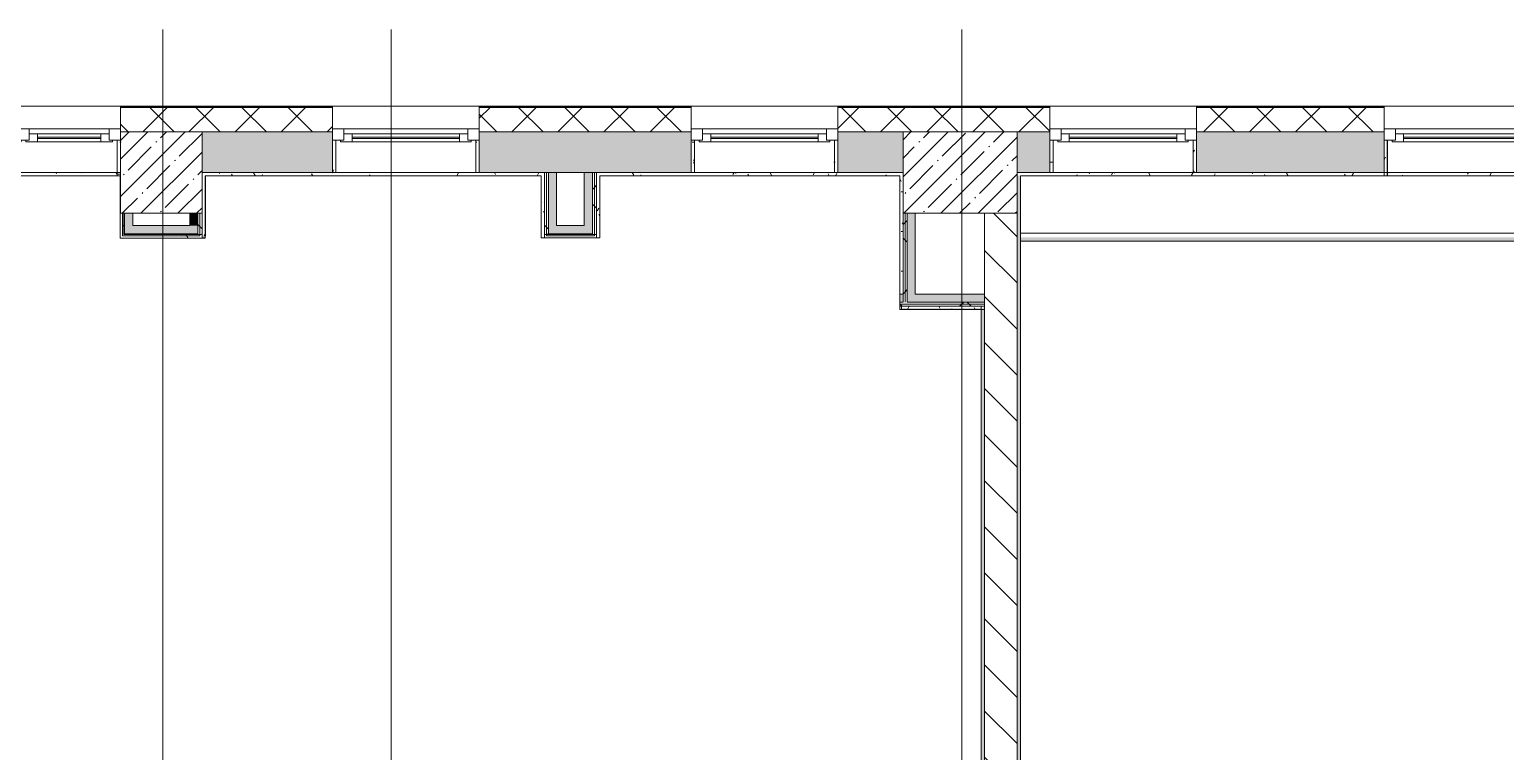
# Model space of a CAD drawing. Header units: millimetres. Extents: x -625 to 415037, y -3642 to 102118.
# Drawn here: x 253764 to 262818, y 17594 to 22027 of the extents above; entities that cross this region are included whole.
import ezdxf

# ---------------------------------------------------------------- set-up
doc = ezdxf.new("R2010")
doc.units = ezdxf.units.MM
doc.layers.add('A-AREA-PATT-2', color=7, linetype='Continuous', lineweight=5, true_color=0xcde0ef, transparency=1)
for name, color, linetype, lineweight in [('A-GLAZ', 7, 'Continuous', 9), ('A-GLAZ-1', 7, 'Continuous', 5), ('A-WALL', 7, 'Continuous', 5), ('I-WALL', 7, 'Continuous', 5), ('S-COLS', 7, 'Continuous', 9), ('S-COLS-1', 7, 'Continuous', 5), ('Оси', 7, 'Continuous', 9)]:
    doc.layers.add(name, color=color, linetype=linetype, lineweight=lineweight)
doc.layers.add('A-WALL-1', color=9, linetype='Continuous', lineweight=5, true_color=0x808080)
doc.layers.add('A-WALL-FNSH-1', color=9, linetype='Continuous', lineweight=5, true_color=0x808080)
pattern_1 = [(0, (148772.123, -0.94), (243.84, 60.96), [20.117, -162.763, 20.117, -162.763, -975.36]), (0, (148772.123, -0.94), (243.84, 60.96), [-365.76, 20.117, -345.643, 20.117, -162.763, -426.72]), (0, (148772.123, -0.94), (243.84, 60.96), [-914.4, 20.117, -101.803, 20.117, -284.683]), (120, (148863.563, 29.54), (-174.71291, 180.691634), [20.117, -162.763, 20.117, -162.763, -975.36]), (120, (148863.563, 29.54), (-174.71291, 180.691634), [-365.76, 20.117, -345.643, 20.117, -162.763, -426.72]), (120, (148863.563, 29.54), (-174.71291, 180.691634), [-914.4, 20.117, -101.803, 20.117, -284.683]), (240, (148894.043, 151.46), (-69.12709, -241.651634), [20.117, -162.763, 20.117, -162.763, -975.36]), (240, (148894.043, 151.46), (-69.12709, -241.651634), [-365.76, 20.117, -345.643, 20.117, -162.763, -426.72]), (240, (148894.043, 151.46), (-69.12709, -241.651634), [-914.4, 20.117, -101.803, 20.117, -284.683])]
pattern_2 = [(45, (148772.12, -0.94), (-212.132, 212.132), []), (135, (148772.12, -0.94), (-212.132, -212.132), [])]

# ---------------------------------------------------------------- blocks, each defined once
blk = doc.blocks.new('120_Окно_СКБ_1Ст - 120_Окно_СКБ_1Ст 900х2500_h_ с форточкой-V300-Объем проектирования 2 этажа')
at = {"layer": 'A-GLAZ'}
for p, q in [((-450, -127), (-450, -57)), ((-450, -57), (-380, -57)), ((-380, -57), (-380, -127)), ((380, -87), (-380, -87)), ((-380, -87), (-380, -127)), ((-330, -137), (-330, -87)), ((330, -137), (330, -87)), ((380, -127), (380, -57)), ((380, -57), (450, -57)), ((380, -127), (380, -87)), ((450, -57), (450, -127)), ((-380, -127), (-450, -127)), ((-380, -127), (-400, -127)), ((-400, -127), (-400, -137)), ((-400, -137), (400, -137)), ((400, -137), (-400, -137)), ((450, -127), (380, -127)), ((400, -127), (380, -127)), ((400, -137), (400, -127))]:
    blk.add_line(p, q, dxfattribs=at)
at = {"layer": 'A-GLAZ-1'}
for p, q in [((450, -57), (-450, -57)), ((-429.6, -127), (-400, -127)), ((-330, -107), (330, -107)), ((330, -117), (-330, -117)), ((400, -127), (430.4, -127))]:
    blk.add_line(p, q, dxfattribs=at)
blk = doc.blocks.new('120_Окно_СКБ_2Ст_Фрамуга сверху - 120_Окно_СКБ_2Ст_2300х2500_h_ ДОО-23103760-Объем проектирования 2 этажа')
at = {"layer": 'A-GLAZ'}
for p, q in [((-1150, -127), (-1150, -57)), ((-1150, -57), (-1080, -57)), ((-1080, -57), (-1080, -127)), ((520, -87), (-1080, -87)), ((-1080, -87), (-1080, -127)), ((-1030, -137), (-1030, -87)), ((470, -137), (470, -87)), ((520, -127), (520, -57)), ((520, -57), (590, -57)), ((520, -127), (520, -87)), ((590, -57), (590, -127)), ((1080, -87), (590, -87)), ((590, -87), (590, -127)), ((640, -137), (640, -87)), ((1030, -137), (1030, -87)), ((1080, -127), (1080, -57)), ((1080, -57), (1150, -57)), ((1080, -127), (1080, -87)), ((1150, -57), (1150, -127)), ((-1080, -127), (-1150, -127)), ((-1080, -127), (-1100, -127)), ((-1100, -127), (-1100, -137)), ((-1100, -137), (540, -137)), ((540, -137), (-1100, -137)), ((590, -127), (520, -127)), ((540, -127), (520, -127)), ((540, -137), (540, -127)), ((590, -127), (570, -127)), ((570, -127), (570, -137)), ((570, -137), (1100, -137)), ((1100, -137), (570, -137)), ((1150, -127), (1080, -127)), ((1100, -127), (1080, -127)), ((1100, -137), (1100, -127))]:
    blk.add_line(p, q, dxfattribs=at)
at = {"layer": 'A-GLAZ-1'}
for p, q in [((1150, -57), (-1150, -57)), ((-1080, -57), (1080, -57)), ((-1130, -127), (-1100, -127)), ((-1030, -107), (470, -107)), ((470, -117), (-1030, -117)), ((540, -127), (570, -127)), ((540, -127), (570, -127)), ((640, -107), (1030, -107)), ((1030, -117), (640, -117)), ((1100, -127), (1130, -127))]:
    blk.add_line(p, q, dxfattribs=at)
blk = doc.blocks.new('120_Окно_СКБ_1Ст - 120_Окно_СКБ_1Ст 900х2500_h_ с форточкой-V355-Объем проектирования 2 этажа')
at = {"layer": 'A-GLAZ'}
for p, q in [((-450, -127), (-450, -57)), ((-450, -57), (-380, -57)), ((-380, -57), (-380, -127)), ((380, -87), (-380, -87)), ((-380, -87), (-380, -127)), ((-330, -137), (-330, -87)), ((330, -137), (330, -87)), ((380, -127), (380, -57)), ((380, -57), (450, -57)), ((380, -127), (380, -87)), ((450, -57), (450, -127)), ((-380, -127), (-450, -127)), ((-380, -127), (-400, -127)), ((-400, -127), (-400, -137)), ((-400, -137), (400, -137)), ((400, -137), (-400, -137)), ((450, -127), (380, -127)), ((400, -127), (380, -127)), ((400, -137), (400, -127))]:
    blk.add_line(p, q, dxfattribs=at)
at = {"layer": 'A-GLAZ-1'}
for p, q in [((450, -57), (-450, -57)), ((-430, -127), (-400, -127)), ((-330, -107), (330, -107)), ((330, -117), (-330, -117)), ((400, -127), (430, -127))]:
    blk.add_line(p, q, dxfattribs=at)
blk = doc.blocks.new('BSC_Колонна _Прямоугольная - 500х500-23282986-Объем проектирования 2 этажа')
at = {"layer": 'S-COLS-1'}
h = blk.add_hatch(dxfattribs=at)
h.set_pattern_fill('FP_150', color=256, style=0, pattern_type=2)
h.set_pattern_definition([(45, (-105800, -21150), (-114.04925, 114.04925), []), (45, (-105685.95, -21150), (-114.04925, 114.04925), [201.613, -40.323, 6.706, -33.617])])
h.paths.add_polyline_path([(250, -250), (250, 250), (-250, 250), (-250, -250), (-168.7, -250)])
for p, q in [((250, 250), (-250, 250)), ((-250, 250), (-250, -250)), ((250, -250), (250, 250)), ((-250, -250), (250, -250))]:
    blk.add_line(p, q, dxfattribs=at)
blk = doc.blocks.new('BSC_Колонна _Прямоугольная - 700х500-V423-Объем проектирования 2 этажа')
at = {"layer": 'S-COLS-1'}
h = blk.add_hatch(dxfattribs=at)
h.set_pattern_fill('FP_172', color=256, style=0, pattern_type=2)
h.set_pattern_definition([(45, (-110700, -21150), (-114.04925, 114.04925), []), (45, (-110585.95, -21150), (-114.04925, 114.04925), [201.613, -40.323, 6.706, -33.617])])
h.paths.add_polyline_path([(-297, -250), (350, -250), (350, 250), (-350, 250), (-350, -250)])
for p, q in [((350, 250), (-350, 250)), ((-350, 250), (-350, -250)), ((350, -250), (350, 250)), ((-350, -250), (350, -250))]:
    blk.add_line(p, q, dxfattribs=at)

msp = doc.modelspace()

# ---------------------------------------------------------------- hatches: boundary and pattern name
at = {"layer": 'A-AREA-PATT-2'}
h = msp.add_hatch(color=256, dxfattribs=at)
h.paths.add_polyline_path([(254302.1, 13556.1), (254312.1, 13556.1), (254312.1, 13979.1), (254302.1, 13979.1), (254302.1, 13556.9)])
h.paths.add_polyline_path([(258616.6, 13624.6), (258616.6, 14004.6), (259596.6, 14004.6), (259596.6, 14010.1), (258611.1, 14010.1), (258611.1, 13630.1), (258323.1, 13630.1), (258323.1, 14010.1), (254302.1, 14010.1), (254302.1, 13999.1), (254312.1, 14000.6), (254312.1, 14004.6), (258302.1, 14004.6), (258302.1, 13624.6), (258611.1, 13624.6)])
h.paths.add_polyline_path([(259112.1, 20308.1), (259601.6, 20308.1), (259601.1, 20318.1), (259112.1, 20318.1)])
h.paths.add_polyline_path([(254832.6, 20748.1), (254842.1, 20748.1), (254842.1, 20758.6), (254832.1, 20758.1), (254832.1, 20748.1)])
h = msp.add_hatch(color=256, dxfattribs=at)
h.paths.add_polyline_path([(260908, 20727.1), (264122.1, 20728.1), (264122.1, 20752.1), (259843.1, 20751.3), (259843.1, 20727.1), (260546.7, 20727.1)])
h.paths.add_polyline_path([(268135.4, 20728.1), (268901.8, 20729.1), (268901.8, 20753.1), (267308.6, 20753.1), (267308.9, 20728.1), (267892.4, 20728.1)])
h.paths.add_polyline_path([(266880.3, 20728.1), (266907.1, 20729.1), (266907.1, 20753.1), (264893.1, 20752.1), (264893.1, 20728.1), (266689.9, 20728.1)])
at = {"layer": 'A-WALL'}
h = msp.add_hatch(dxfattribs=at)
h.set_pattern_fill('FP_24', color=256, style=0, pattern_type=2)
h.set_pattern_definition([(45, (148772.12, -0.94), (-141.42136, 141.42136), []), (135, (148772.12, -0.94), (-141.42136, -141.42136), [])])
h.paths.add_polyline_path([(259122.1, 21399.1), (260022.1, 21399.1), (260022.1, 21549.1), (258722.6, 21549.1), (258722.6, 21399.1)])
h.paths.add_polyline_path([(254322.3, 21399.1), (255622.6, 21399.1), (255622.6, 21549.1), (254322.3, 21549.1)])
h.paths.add_polyline_path([(257822.6, 21399.1), (257822.6, 21549.1), (256522.6, 21549.1), (256522.6, 21399.1), (257294.4, 21399.1)])
h.paths.add_polyline_path([(252022.3, 21399.1), (252022.3, 21549.1), (250822.1, 21549.1), (250822.1, 21399.1)])
h.paths.add_polyline_path([(249847.1, 21399.1), (249922.1, 21399.1), (249922.1, 21549.1), (245382.1, 21549.1), (245382.1, 21399.1), (249637.1, 21399.1)])
h.paths.add_polyline_path([(242082.1, 21399.1), (242082.1, 21549.1), (241832.1, 21549.1), (241832.1, 21399.1)])
h.paths.add_polyline_path([(266689.9, 21399.1), (268022.3, 21399.1), (268022.3, 21549.1), (266672.6, 21549.1), (266672.6, 21399.1)])
h.paths.add_polyline_path([(264521.7, 21399.1), (265772.6, 21399.1), (265772.6, 21549.1), (264372.6, 21549.1), (264372.6, 21399.1)])
h.paths.add_polyline_path([(260922.1, 21399.1), (262072.6, 21399.1), (262072.6, 21549.1), (260922.1, 21549.1)])
h.paths.add_polyline_path([(273602.1, 21399.1), (274002.1, 21399.1), (274002.1, 21549.1), (268922.3, 21549.1), (268922.3, 21399.1), (272471.8, 21399.1)])
at = {"layer": 'I-WALL'}
h = msp.add_hatch(dxfattribs=at)
h.set_pattern_fill('FP_1', color=256, style=0, pattern_type=2)
h.set_pattern_definition([(45, (148772.12, -0.94), (-114.04925, 114.04925), []), (45, (148886.17, -0.94), (-114.04925, 114.04925), [201.612, -40.322, 6.706, -33.617])])
h.paths.add_polyline_path([(259122.1, 21149.1), (259122.1, 21399.1), (258722.6, 21399.1), (258722.6, 21149.1), (259117.2, 21149.1)])
h.paths.add_polyline_path([(257294.4, 21149.1), (257822.6, 21149.1), (257822.6, 21399.1), (256522.6, 21399.1), (256522.6, 21149.1), (257242.1, 21149.1)])
h.paths.add_polyline_path([(249344.3, 21149.1), (249352.1, 21149.1), (249352.1, 21399.1), (249332.1, 21399.1), (249332.1, 21149.1)])
h.paths.add_polyline_path([(269982.1, 21149.1), (269982.1, 21399.1), (269622.1, 21399.1), (269622.1, 21149.1)])
h.paths.add_polyline_path([(249572.1, 21149.1), (249922.1, 21149.1), (249922.1, 21399.1), (249572.1, 21399.1), (249572.1, 21390.7)])
h.paths.add_polyline_path([(268022.3, 21149.1), (268022.3, 21399.1), (266672.6, 21399.1), (266672.6, 21149.1), (267412.6, 21149.1)])
h.paths.add_polyline_path([(265772.6, 21149.1), (265772.6, 21399.1), (264872.6, 21399.1), (264872.6, 21149.1), (265244.4, 21149.1)])
h.paths.add_polyline_path([(252022.3, 21149.1), (252022.3, 21399.1), (250822.1, 21399.1), (250822.1, 21149.1)])
h.paths.add_polyline_path([(260922.1, 21149.1), (262072.6, 21149.1), (262072.6, 21399.1), (260922.1, 21399.1)])
h.paths.add_polyline_path([(254822.1, 21149.1), (255622.6, 21149.1), (255622.6, 21399.1), (254822.1, 21399.1)])
h.paths.add_polyline_path([(259822.1, 21149.1), (260022.1, 21149.1), (260022.1, 21399.1), (259822.1, 21399.1), (259822.1, 21274.1)])
h = msp.add_hatch(dxfattribs=at)
h.set_pattern_fill('FP_191', color=256, style=0, pattern_type=2)
h.set_pattern_definition(pattern_1)
h.paths.add_polyline_path([(254302.3, 21149.1), (254322.1, 21149.1), (254322.1, 21347.1), (254302.3, 21347.1)])
h = msp.add_hatch(dxfattribs=at)
h.set_pattern_fill('FP_191', color=256, style=0, pattern_type=2)
h.set_pattern_definition(pattern_1)
h.paths.add_polyline_path([(255622.6, 21149.1), (255642.6, 21149.1), (255642.6, 21347.1), (255622.6, 21347.1), (255622.6, 21295.2)])
h = msp.add_hatch(dxfattribs=at)
h.set_pattern_fill('FP_191', color=256, style=0, pattern_type=2)
h.set_pattern_definition(pattern_1)
h.paths.add_polyline_path([(256522.6, 21149.1), (256522.6, 21347.1), (256502.6, 21347.1), (256502.6, 21149.1)])
h = msp.add_hatch(dxfattribs=at)
h.set_pattern_fill('FP_191', color=256, style=0, pattern_type=2)
h.set_pattern_definition(pattern_1)
h.paths.add_polyline_path([(257822.6, 21149.1), (257842.6, 21149.1), (257842.6, 21347.1), (257822.6, 21347.1), (257822.6, 21196.5)])
h = msp.add_hatch(dxfattribs=at)
h.set_pattern_fill('FP_191', color=256, style=0, pattern_type=2)
h.set_pattern_definition(pattern_1)
h.paths.add_polyline_path([(258722.6, 21149.1), (258722.6, 21347.1), (258702.6, 21347.1), (258702.6, 21149.1)])
h = msp.add_hatch(dxfattribs=at)
h.set_pattern_fill('FP_191', color=256, style=0, pattern_type=2)
h.set_pattern_definition(pattern_1)
h.paths.add_polyline_path([(260042.6, 21149.1), (260042.6, 21347.1), (260022.6, 21347.1), (260022.6, 21149.1)])
h = msp.add_hatch(dxfattribs=at)
h.set_pattern_fill('FP_191', color=256, style=0, pattern_type=2)
h.set_pattern_definition(pattern_1)
h.paths.add_polyline_path([(260922.1, 21149.1), (260922.1, 21347.1), (260902.6, 21347.1), (260902.6, 21149.1), (260908, 21149.1)])
h = msp.add_hatch(dxfattribs=at)
h.set_pattern_fill('FP_191', color=256, style=0, pattern_type=2)
h.set_pattern_definition(pattern_1)
h.paths.add_polyline_path([(262092.6, 21149.1), (262092.6, 21347.1), (262072.6, 21347.1), (262072.6, 21149.1)])
h = msp.add_hatch(dxfattribs=at)
h.set_pattern_fill('FP_191', color=256, style=0, pattern_type=2)
h.set_pattern_definition(pattern_1)
h.paths.add_polyline_path([(254321.1, 21129.1), (254322.1, 21149.1), (249922.1, 21149.1), (249943.1, 21129.1), (254102.1, 21129.1)])
h.paths.add_polyline_path([(249942.1, 21129.1), (249922.1, 21149.1), (249922.1, 21129.1)])
h = msp.add_hatch(dxfattribs=at)
h.set_pattern_fill('FP_191', color=256, style=0, pattern_type=2)
h.set_pattern_definition(pattern_1)
h.paths.add_polyline_path([(254822.1, 21149.1), (254843.1, 21129.1), (256922.1, 21129.1), (256922.1, 21149.1), (255126.2, 21149.1)])
h.paths.add_polyline_path([(254822.1, 21129.1), (254842.1, 21129.1), (254822.1, 21149.1), (254822.1, 21142.6)])
h = msp.add_hatch(dxfattribs=at)
h.set_pattern_fill('FP_191', color=256, style=0, pattern_type=2)
h.set_pattern_definition(pattern_1)
h.paths.add_polyline_path([(254832.1, 20748.1), (254842.1, 20748.1), (254842.1, 21129.1), (254822.1, 21129.1), (254822.1, 20748.1)])
h = msp.add_hatch(dxfattribs=at)
h.set_pattern_fill('FP_191', color=256, style=0, pattern_type=2)
h.set_pattern_definition(pattern_1)
h.paths.add_polyline_path([(256902.1, 20768.1), (256922.1, 20768.1), (256922.1, 21129.1), (256902.1, 21129.1), (256902.1, 21104.6)])
h = msp.add_hatch(dxfattribs=at)
h.set_pattern_fill('FP_192', color=256, style=0, pattern_type=2)
h.set_pattern_definition(pattern_2)
h.paths.add_polyline_path([(256934.6, 20768.1), (256934.6, 21149.1), (256922.1, 21149.1), (256922.1, 20768.1), (256934.4, 20768.1)])
h = msp.add_hatch(dxfattribs=at)
h.set_pattern_fill('FP_192', color=256, style=0, pattern_type=2)
h.set_pattern_definition(pattern_2)
h.paths.add_polyline_path([(256934.6, 20768.1), (256947.1, 20768.1), (256947.1, 21149.1), (256934.6, 21149.1), (256934.6, 20823.1)])
for points in [[(256947.1, 20773.1), (256997.1, 20773.1), (256997.1, 21149.1), (256947.1, 21149.1), (256947.1, 21104.6)], [(257167.1, 20823.1), (257217.1, 20823.1), (257217.1, 21149.1), (257167.1, 21149.1), (257167.1, 21104.6)], [(254347.1, 20773.1), (254397.1, 20773.1), (254397.1, 20899.1), (254347.1, 20899.1), (254347.1, 20823.1)], [(254797.1, 20823.1), (254797.1, 20899.1), (254747.1, 20899.1), (254747.1, 20823.1)], [(259147.1, 20403.1), (259197.1, 20403.1), (259197.1, 20899.1), (259147.1, 20899.1), (259147.1, 20674.8)], [(254797.1, 20773.1), (254797.1, 20823.1), (254397.1, 20823.1), (254397.1, 20773.1), (254403.4, 20773.1)], [(256997.1, 20773.1), (257217.1, 20773.1), (257217.1, 20823.1), (256997.1, 20823.1)]]:
    msp.add_hatch(color=256, dxfattribs=at).paths.add_polyline_path(points)
h = msp.add_hatch(dxfattribs=at)
h.set_pattern_fill('FP_192', color=256, style=0, pattern_type=2)
h.set_pattern_definition(pattern_2)
h.paths.add_polyline_path([(257227.7, 20773.1), (257229.6, 20773.1), (257229.6, 21149.1), (257217.1, 21149.1), (257217.1, 20773.1)])
h = msp.add_hatch(dxfattribs=at)
h.set_pattern_fill('FP_192', color=256, style=0, pattern_type=2)
h.set_pattern_definition(pattern_2)
h.paths.add_polyline_path([(257242.1, 20768.1), (257242.1, 21149.1), (257229.6, 21149.1), (257229.6, 20768.1), (257237.1, 20768.1)])
h = msp.add_hatch(dxfattribs=at)
h.set_pattern_fill('FP_191', color=256, style=0, pattern_type=2)
h.set_pattern_definition(pattern_1)
h.paths.add_polyline_path([(259060.8, 21129.1), (259102.1, 21129.1), (259101.1, 21149.1), (257242.1, 21149.1), (257242.1, 21129.1), (258722.6, 21129.1)])
h = msp.add_hatch(dxfattribs=at)
h.set_pattern_fill('FP_191', color=256, style=0, pattern_type=2)
h.set_pattern_definition(pattern_1)
h.paths.add_polyline_path([(257242.1, 20748.1), (257262.1, 20748.1), (257262.1, 21129.1), (257242.1, 21129.1), (257242.1, 20760.6)])
h = msp.add_hatch(dxfattribs=at)
h.set_pattern_fill('FP_191', color=256, style=0, pattern_type=2)
h.set_pattern_definition(pattern_1)
h.paths.add_polyline_path([(259113.1, 20403.1), (259122.1, 20403.1), (259122.1, 21149.1), (259102.1, 21128.1), (259102.1, 20403.1)])
h.paths.add_polyline_path([(259102.1, 21129.1), (259122.1, 21149.1), (259102.1, 21149.1), (259102.1, 21143.7)])
h = msp.add_hatch(dxfattribs=at)
h.set_pattern_fill('FP_191', color=256, style=0, pattern_type=2)
h.set_pattern_definition(pattern_1)
h.paths.add_polyline_path([(264260.6, 21129.1), (264352.6, 21129.1), (264352.6, 21139.1), (264197.6, 21149.1), (259822.1, 21149.1), (259845.6, 21129.1), (264160.3, 21129.1)])
h.paths.add_polyline_path([(259822.1, 21129.1), (259842.1, 21129.1), (259822.1, 21149.1)])
h = msp.add_hatch(dxfattribs=at)
h.set_pattern_fill('FP_191', color=256, style=0, pattern_type=2)
h.set_pattern_definition(pattern_1)
h.paths.add_polyline_path([(259831.5, 13599.1), (259842.1, 13599.1), (259842.1, 21129.1), (259822.1, 21129.1), (259822.1, 13599.1)])
h = msp.add_hatch(dxfattribs=at)
h.set_pattern_fill('FP_191', color=256, style=0, pattern_type=2)
h.set_pattern_definition(pattern_1)
h.paths.add_polyline_path([(254342.1, 20768.1), (254342.1, 20899.1), (254322.1, 20899.1), (254322.1, 20768.1)])
h = msp.add_hatch(dxfattribs=at)
h.set_pattern_fill('FP_192', color=256, style=0, pattern_type=2)
h.set_pattern_definition(pattern_2)
h.paths.add_polyline_path([(254334.6, 20760.6), (254342.1, 20768.1), (254334.6, 20768.1)])
h.paths.add_polyline_path([(254342.1, 20768.1), (254347.1, 20768.1), (254347.1, 20899.1), (254342.1, 20899.1), (254342.1, 20773.1)])
h = msp.add_hatch(dxfattribs=at)
h.set_pattern_fill('FP_192', color=256, style=0, pattern_type=2)
h.set_pattern_definition(pattern_2)
h.paths.add_polyline_path([(254797.1, 20773.1), (254809.6, 20773.4), (254809.6, 20899.1), (254797.1, 20899.1), (254797.1, 20823.1)])
h = msp.add_hatch(dxfattribs=at)
h.set_pattern_fill('FP_192', color=256, style=0, pattern_type=2)
h.set_pattern_definition(pattern_2)
h.paths.add_polyline_path([(254822.1, 20768.1), (254822.1, 20899.1), (254809.6, 20899.1), (254809.6, 20768.1), (254817.1, 20768.1)])
h = msp.add_hatch(dxfattribs=at)
h.set_pattern_fill('FP_192', color=256, style=0, pattern_type=2)
h.set_pattern_definition(pattern_2)
h.paths.add_polyline_path([(259122.1, 20353.1), (259134.6, 20353.1), (259134.6, 20899.1), (259122.1, 20899.1), (259122.1, 20403.1)])
h = msp.add_hatch(dxfattribs=at)
h.set_pattern_fill('FP_192', color=256, style=0, pattern_type=2)
h.set_pattern_definition(pattern_2)
h.paths.add_polyline_path([(259147.1, 20353.1), (259147.1, 20899.1), (259134.6, 20899.1), (259134.6, 20353.1)])
h = msp.add_hatch(dxfattribs=at)
h.set_pattern_fill('FP_23', color=256, style=0, pattern_type=2)
h.set_pattern_definition([(135, (148772.12, -0.94), (-141.42136, -141.42136), [])])
h.paths.add_polyline_path([(259822.1, 13899.1), (259822.1, 20899.1), (259622.1, 20899.1), (259622.1, 13899.1)])
h = msp.add_hatch(dxfattribs=at)
h.set_pattern_fill('FP_191', color=256, style=0, pattern_type=2)
h.set_pattern_definition(pattern_1)
h.paths.add_polyline_path([(254822.1, 20748.1), (254822.1, 20768.1), (254342.1, 20768.1), (254322.1, 20748.1), (254811.3, 20748.1)])
h = msp.add_hatch(dxfattribs=at)
h.set_pattern_fill('FP_192', color=256, style=0, pattern_type=2)
h.set_pattern_definition(pattern_2)
h.paths.add_polyline_path([(254747.1, 20768.1), (254809.6, 20768.1), (254809.6, 20773.1), (254347.1, 20773.1), (254347.1, 20768.1), (254637.1, 20768.1)])
h = msp.add_hatch(dxfattribs=at)
h.set_pattern_fill('FP_192', color=256, style=0, pattern_type=2)
h.set_pattern_definition(pattern_2)
h.paths.add_polyline_path([(256980.1, 20768.1), (257229.6, 20768.1), (257229.6, 20773.1), (256947.1, 20773.1), (256947.1, 20768.1), (256977.1, 20768.1)])
h = msp.add_hatch(color=256, dxfattribs=at)
h.paths.add_polyline_path([(259601.1, 20353.1), (259622.1, 20353.1), (259622.1, 20403.1), (259147.1, 20403.1), (259147.1, 20353.1), (259462.6, 20353.1)])
h.paths.add_polyline_path([(259106.9, 20353.1), (259122.1, 20353.1), (259122.1, 20403.1), (259102.1, 20403.1), (259102.1, 20353.1)])
h = msp.add_hatch(dxfattribs=at)
h.set_pattern_fill('FP_192', color=256, style=0, pattern_type=2)
h.set_pattern_definition(pattern_2)
h.paths.add_polyline_path([(259462.6, 20340.6), (259622.1, 20340.6), (259622.1, 20353.1), (259102.1, 20353.1), (259102.1, 20340.6), (259197.1, 20340.6)])
h = msp.add_hatch(dxfattribs=at)
h.set_pattern_fill('FP_192', color=256, style=0, pattern_type=2)
h.set_pattern_definition(pattern_2)
h.paths.add_polyline_path([(259112.1, 20328.1), (259622.1, 20328.1), (259622.1, 20340.6), (259102.1, 20340.6), (259103.8, 20328.1)])
h = msp.add_hatch(dxfattribs=at)
h.set_pattern_fill('FP_191', color=256, style=0, pattern_type=2)
h.set_pattern_definition(pattern_1)
h.paths.add_polyline_path([(259601.1, 20308.1), (259603.1, 20308.1), (259622.1, 20328.1), (259112.1, 20328.1), (259112.1, 20308.1), (259462.6, 20308.1)])
h = msp.add_hatch(dxfattribs=at)
h.set_pattern_fill('FP_191', color=256, style=0, pattern_type=2)
h.set_pattern_definition(pattern_1)
h.paths.add_polyline_path([(259622.1, 13979.1), (259622.1, 20328.1), (259602.1, 20307.1), (259602.1, 13979.1)])

# ---------------------------------------------------------------- linework, layer by layer
at = {"layer": 'A-WALL'}
for p, q in [((252022.3, 21557.1), (254322.3, 21557.1)), ((255622.6, 21552.1), (254322.3, 21552.1)), ((255622.6, 21549.1), (254322.3, 21549.1)), ((255622.6, 21557.1), (256522.6, 21557.1)), ((257822.6, 21552.1), (256522.6, 21552.1)), ((257822.6, 21549.1), (256522.6, 21549.1)), ((257822.6, 21557.1), (258722.6, 21557.1)), ((260022.1, 21552.1), (258722.6, 21552.1)), ((260022.1, 21549.1), (258722.6, 21549.1)), ((260022.1, 21557.1), (260922.1, 21557.1)), ((262072.6, 21552.1), (260922.1, 21552.1)), ((262072.6, 21549.1), (260922.1, 21549.1)), ((262072.6, 21557.1), (264372.6, 21557.1)), ((255622.6, 21399.1), (254822.1, 21399.1)), ((257822.6, 21399.1), (256522.6, 21399.1)), ((259122.1, 21399.1), (258722.6, 21399.1)), ((260022.1, 21399.1), (259822.1, 21399.1)), ((262072.6, 21399.1), (260922.1, 21399.1)), ((254842.1, 21128.1), (254842.1, 21129.1)), ((254842.1, 21129.1), (254843.1, 21129.1)), ((256934.6, 20760.6), (256934.6, 21149.1)), ((256947.1, 20773.1), (256947.1, 21149.1)), ((257217.1, 21149.1), (257217.1, 20773.1)), ((257229.6, 21149.1), (257229.6, 20760.6)), ((259102.1, 21149.1), (259122.1, 21149.1)), ((260022.1, 21149.1), (259822.1, 21149.1)), ((254334.6, 20760.6), (254334.6, 20899.1)), ((254347.1, 20773.1), (254347.1, 20899.1)), ((254797.1, 20899.1), (254797.1, 20773.1)), ((254809.6, 20899.1), (254809.6, 20760.6)), ((259134.6, 20899.1), (259134.6, 20353.1)), ((259147.1, 20899.1), (259147.1, 20353.1)), ((259822.1, 20899.1), (259822.1, 13599.1)), ((254809.6, 20760.6), (254334.6, 20760.6)), ((254797.1, 20773.1), (254347.1, 20773.1)), ((254842.1, 20758.6), (254842.1, 20748.1)), ((257229.6, 20760.6), (256934.6, 20760.6)), ((257217.1, 20773.1), (256947.1, 20773.1)), ((259102.1, 20403.1), (259122.1, 20403.1)), ((259122.1, 20353.1), (259102.1, 20353.1)), ((259622.1, 20340.6), (259102.1, 20340.6)), ((259622.1, 20353.1), (259147.1, 20353.1))]:
    msp.add_line(p, q, dxfattribs=at)
at = {"layer": 'A-WALL-1'}
for p, q in [((254322.3, 21549.1), (254322.3, 21399.1)), ((255622.6, 21549.1), (255622.6, 21149.1)), ((256522.6, 21149.1), (256522.6, 21549.1)), ((257822.6, 21549.1), (257822.6, 21149.1)), ((258722.6, 21149.1), (258722.6, 21549.1)), ((260022.1, 21149.1), (260022.1, 21549.1)), ((260922.1, 21549.1), (260922.1, 21149.1)), ((262072.6, 21549.1), (262072.6, 21129.1)), ((254322.1, 21347.1), (254302.3, 21347.1)), ((254302.3, 21347.1), (254302.3, 21139.1)), ((255642.6, 21347.1), (255622.6, 21347.1)), ((255642.6, 21149.1), (255642.6, 21347.1)), ((256522.6, 21347.1), (256502.6, 21347.1)), ((256502.6, 21347.1), (256502.6, 21149.1)), ((257842.6, 21347.1), (257822.6, 21347.1)), ((257842.6, 21149.1), (257842.6, 21347.1)), ((258722.6, 21347.1), (258702.6, 21347.1)), ((258702.6, 21347.1), (258702.6, 21149.1)), ((260042.6, 21347.1), (260022.6, 21347.1)), ((260022.6, 21347.1), (260022.6, 21149.1)), ((260042.6, 21149.1), (260042.6, 21347.1)), ((260922.6, 21347.1), (260902.6, 21347.1)), ((260902.6, 21347.1), (260902.6, 21149.1)), ((260922.6, 21149.1), (260922.6, 21347.1)), ((262092.6, 21347.1), (262072.6, 21347.1)), ((249572.1, 21149.1), (254322.1, 21149.1)), ((249942.1, 21129.1), (254322.1, 21129.1)), ((254302.3, 21139.1), (254322.1, 21139.1)), ((259102.1, 21149.1), (254822.1, 21149.1)), ((256901.1, 21129.1), (256902.1, 21129.1)), ((256902.1, 21129.1), (256902.1, 21128.1)), ((256922.1, 20748.1), (256922.1, 21149.1)), ((256997.1, 20823.1), (256997.1, 21149.1)), ((257167.1, 21149.1), (257167.1, 20823.1)), ((257242.1, 21149.1), (257242.1, 20748.1)), ((257262.1, 21129.1), (257262.1, 21129.1)), ((257262.1, 21128.1), (257262.1, 21129.1)), ((259102.1, 21129.1), (259102.1, 21128.1)), ((259842.1, 21129.1), (264352.6, 21129.1)), ((259842.1, 13599.1), (259842.1, 21129.1)), ((264135.1, 21149.1), (260022.1, 21149.1)), ((254342.1, 20768.1), (254342.1, 20899.1)), ((254397.1, 20823.1), (254397.1, 20899.1)), ((254747.1, 20899.1), (254747.1, 20823.1)), ((254822.1, 20899.1), (254822.1, 20748.1)), ((259122.1, 20899.1), (259122.1, 20353.1)), ((259197.1, 20403.1), (259197.1, 20899.1)), ((259622.1, 20899.1), (259622.1, 13899.1)), ((254822.1, 20768.1), (254342.1, 20768.1)), ((254747.1, 20823.1), (254397.1, 20823.1)), ((254822.1, 20748.1), (254842.1, 20748.1)), ((256902.1, 20748.1), (257242.1, 20748.1)), ((257242.1, 20768.1), (256922.1, 20768.1)), ((257167.1, 20823.1), (256997.1, 20823.1)), ((259622.1, 20403.1), (259197.1, 20403.1)), ((259622.1, 20328.1), (259102.1, 20328.1)), ((259112.1, 20328.1), (259112.1, 20308.1)), ((259602.1, 20328.1), (259602.1, 13999.1)), ((259602.1, 20308.1), (259622.1, 20308.1))]:
    msp.add_line(p, q, dxfattribs=at)
at = {"layer": 'A-WALL-FNSH-1'}
for p, q in [((255622.6, 21557.1), (254322.3, 21557.1)), ((254322.3, 21557.1), (254322.3, 21549.1)), ((255622.6, 21549.1), (255622.6, 21557.1)), ((257822.6, 21557.1), (256522.6, 21557.1)), ((256522.6, 21557.1), (256522.6, 21549.1)), ((257822.6, 21549.1), (257822.6, 21557.1)), ((260022.1, 21557.1), (258722.6, 21557.1)), ((258722.6, 21557.1), (258722.6, 21549.1)), ((260022.1, 21549.1), (260022.1, 21557.1)), ((262072.6, 21557.1), (260922.1, 21557.1)), ((260922.1, 21557.1), (260922.1, 21549.1)), ((262072.6, 21549.1), (262072.6, 21557.1)), ((254302.3, 21347.1), (254301.3, 21347.1)), ((254301.3, 21347.1), (254301.3, 21139.1)), ((255643.6, 21347.1), (255642.6, 21347.1)), ((255643.6, 21149.1), (255643.6, 21347.1)), ((256502.6, 21347.1), (256501.6, 21347.1)), ((256501.6, 21347.1), (256501.6, 21149.1)), ((257843.6, 21347.1), (257842.6, 21347.1)), ((257843.6, 21149.1), (257843.6, 21347.1)), ((258702.6, 21347.1), (258701.6, 21347.1)), ((258701.6, 21347.1), (258701.6, 21149.1)), ((260043.6, 21347.1), (260042.6, 21347.1)), ((260043.6, 21149.1), (260043.6, 21347.1)), ((260902.6, 21347.1), (260901.6, 21347.1)), ((260901.6, 21347.1), (260901.6, 21149.1)), ((262093.6, 21347.1), (262092.6, 21347.1)), ((262092.6, 21347.1), (262092.6, 21128.1)), ((262093.6, 21128.1), (262093.6, 21347.1)), ((254301.3, 21139.1), (254302.3, 21139.1)), ((254321.1, 21129.1), (254321.1, 20747.1)), ((254842.1, 21128.1), (255622.6, 21128.1)), ((254842.1, 21128.1), (254842.1, 20758.6)), ((254843.1, 20758.6), (254843.1, 21128.1)), ((255622.6, 21128.1), (255622.6, 21129.1)), ((256522.6, 21129.1), (256522.6, 21128.1)), ((256522.6, 21128.1), (256901.1, 21128.1)), ((256902.6, 21129.1), (256902.1, 21129.1)), ((256902.1, 21128.1), (256902.6, 21128.1)), ((256902.1, 20748.1), (256902.1, 21128.1)), ((256902.6, 21128.1), (256902.6, 21129.1)), ((257263.1, 21129.1), (257262.1, 21129.1)), ((257262.1, 21129.1), (257262.1, 21128.1)), ((257262.1, 21128.1), (257262.1, 20748.1)), ((257263.1, 21128.1), (257822.6, 21128.1)), ((257822.6, 21128.1), (257822.6, 21129.1)), ((258722.6, 21129.1), (258722.6, 21128.1)), ((258722.6, 21128.1), (259101.1, 21128.1)), ((259102.1, 21129.1), (259101.1, 21129.1)), ((259102.1, 20308.1), (259102.1, 21128.1)), ((259843.1, 13599.1), (259843.1, 21128.1)), ((259843.1, 21128.1), (260022.1, 21128.1)), ((260022.1, 21128.1), (260022.1, 21129.1)), ((260922.1, 21129.1), (260922.1, 21128.1)), ((260922.1, 21128.1), (262072.6, 21128.1)), ((262072.6, 21128.1), (262072.6, 21129.1)), ((254842.1, 20878.6), (254843.1, 20878.6)), ((254321.1, 20747.1), (254842.1, 20747.1)), ((254842.1, 20758.6), (254843.1, 20758.6)), ((254842.1, 20747.1), (254842.1, 20748.1)), ((257262.1, 20748.1), (257242.1, 20748.1)), ((259602.1, 20308.1), (259102.1, 20308.1)), ((259601.1, 20308.1), (259601.1, 14000.1)), ((259601.1, 20307.1), (259602.1, 20307.1)), ((259602.1, 14000.1), (259602.1, 20308.1))]:
    msp.add_line(p, q, dxfattribs=at)
at = {"layer": 'I-WALL'}
for p, q in [((254322.1, 21128.1), (252022.3, 21128.1)), ((256522.6, 21128.1), (255622.6, 21128.1)), ((258722.6, 21128.1), (257822.6, 21128.1)), ((260922.1, 21128.1), (260022.1, 21128.1)), ((264122.6, 21128.1), (262072.6, 21128.1)), ((259843.1, 20777.1), (264122.6, 20777.1)), ((264122.6, 20727.1), (259843.1, 20727.1))]:
    msp.add_line(p, q, dxfattribs=at)
at = {"layer": 'Оси'}
for p, q in [((254582.1, 17027.3), (254582.1, 22027.3)), ((255982.1, 17027.3), (255982.1, 22027.3)), ((259482.1, 17027.3), (259482.1, 22027.3))]:
    msp.add_line(p, q, dxfattribs=at)

# ---------------------------------------------------------------- block references
at = {"layer": 'A-GLAZ', "color": 3}
for name, p in [('120_Окно_СКБ_2Ст_Фрамуга сверху - 120_Окно_СКБ_2Ст_2300х2500_h_ ДОО-23103760-Объем проектирования 2 этажа', (253172.3, 21474.1)), ('120_Окно_СКБ_1Ст - 120_Окно_СКБ_1Ст 900х2500_h_ с форточкой-V355-Объем проектирования 2 этажа', (256072.6, 21474.1)), ('120_Окно_СКБ_1Ст - 120_Окно_СКБ_1Ст 900х2500_h_ с форточкой-V355-Объем проектирования 2 этажа', (258272.6, 21474.1)), ('120_Окно_СКБ_1Ст - 120_Окно_СКБ_1Ст 900х2500_h_ с форточкой-V300-Объем проектирования 2 этажа', (260472.1, 21474.1)), ('120_Окно_СКБ_2Ст_Фрамуга сверху - 120_Окно_СКБ_2Ст_2300х2500_h_ ДОО-23103760-Объем проектирования 2 этажа', (263222.6, 21474.1))]:
    msp.add_blockref(name, p, dxfattribs=at)
at = {"layer": 'S-COLS'}
for name, p in [('BSC_Колонна _Прямоугольная - 500х500-23282986-Объем проектирования 2 этажа', (254572.1, 21149.1)), ('BSC_Колонна _Прямоугольная - 700х500-V423-Объем проектирования 2 этажа', (259472.1, 21149.1))]:
    msp.add_blockref(name, p, dxfattribs=at)

doc.saveas('drawing.dxf')
